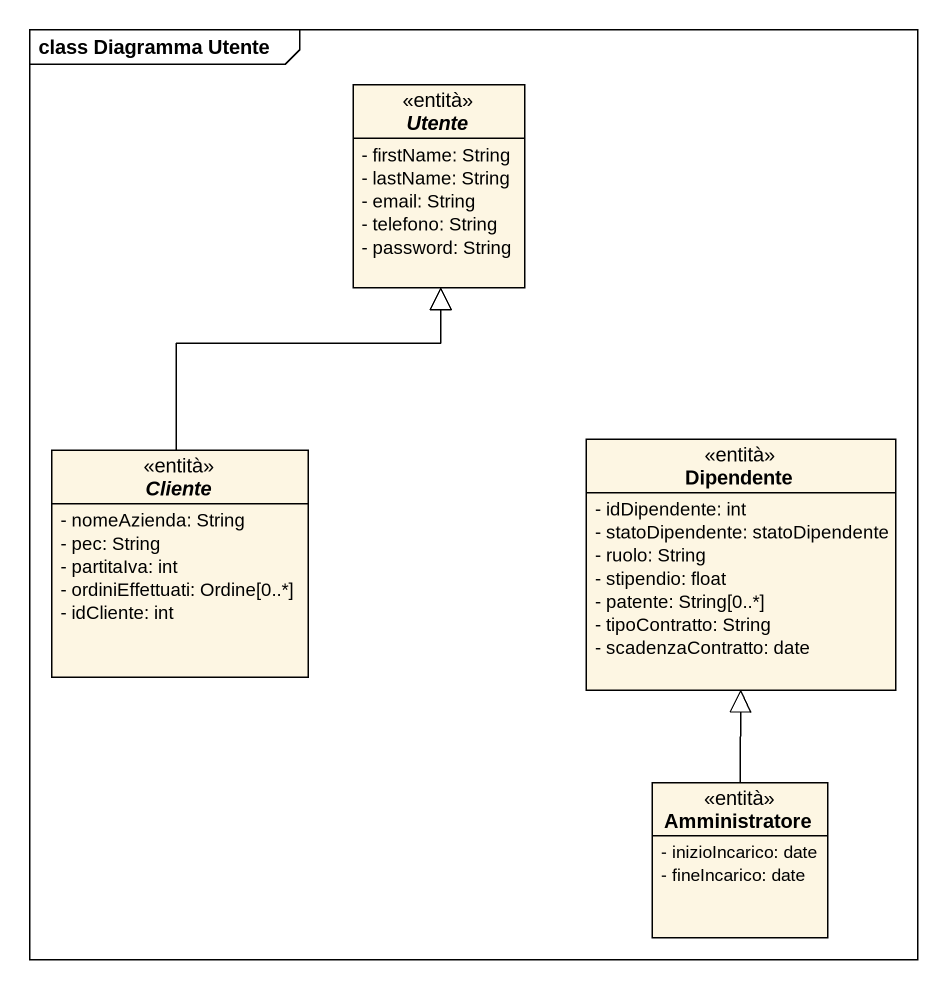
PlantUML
@startuml
mainframe class Diagramma Utente
hide circle
hide empty members
skinparam classAttributeIconSize 0
abstract class Utente <<entità>> {
  - firstName: String
  - lastName: String
  - email: String
  - telefono: String
  - password: String
}
abstract class Cliente <<entità>> {
  - nomeAzienda: String
  - pec: String
  - partitaIva: int
  - ordiniEffettuati: Ordine[0..*]
  - idCliente: int
}
class Dipendente <<entità>> {
  - idDipendente: int
  - statoDipendente: statoDipendente
  - ruolo: String
  - stipendio: float
  - patente: String[0..*]
  - tipoContratto: String
  - scadenzaContratto: date
}
class Amministratore <<entità>> {
  - inizioIncarico: date
  - fineIncarico: date
}
Cliente -up-|> Utente
Amministratore -up-|> Dipendente
@enduml
